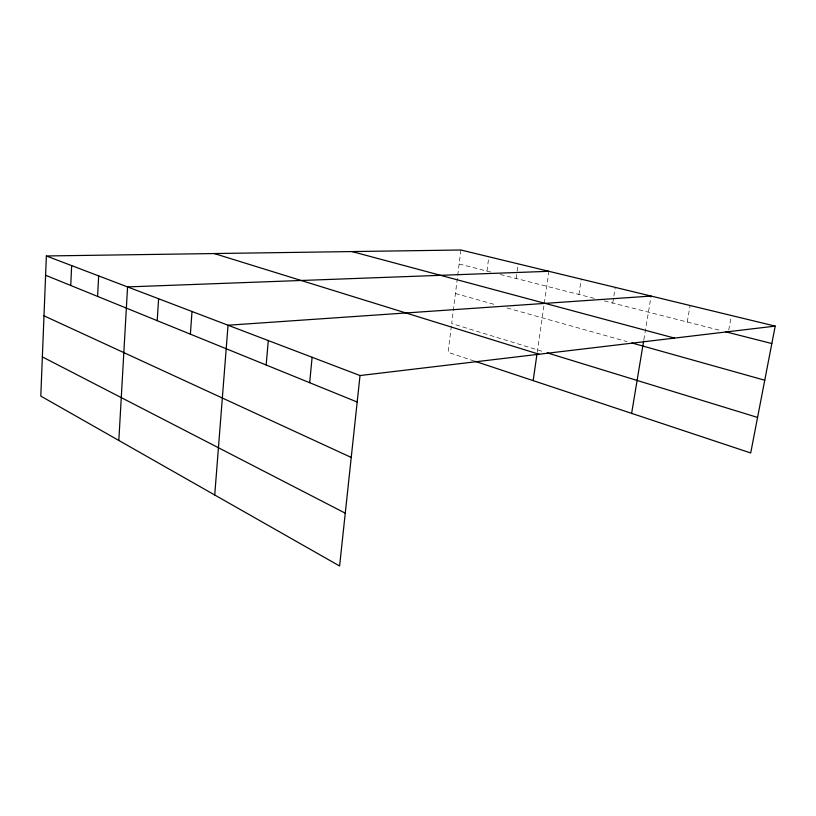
<?xml version="1.0" encoding="UTF-8"?>
<svg xmlns="http://www.w3.org/2000/svg" width="816" height="816" viewBox="0 0 816 816"><rect width="100%" height="100%" fill="white"/><g stroke="black" fill="none" stroke-linecap="round" stroke-linejoin="round"><path stroke-width="0.61" stroke-dasharray="4.08 3.06" d="M451.381 326.043L448.086 352.339L475.126 361.325M460.897 250.002L451.687 323.544L543.64 351.767M486.968 271.065L488.845 256.765M516.14 278.491L516.977 272.391M517.14 271.177L518.15 263.864M537.234 352.359L544.129 304.48M544.303 303.266L548.903 271.31M578.921 294.464L581.237 279.143M612.765 303.073L615.254 287.375M643.844 339.762L651.107 296.065M687.235 322.024L690.112 305.51M728.739 330.041L731.187 316.72M459.153 263.996L491.834 272.309M500.341 274.472L595.843 298.768M604.309 300.92L721.048 330.623M455.45 293.505L496.25 304.949M507.083 307.979L626.994 341.598"/><path stroke-width="1.22" d="M46.369 255.969L40.8 396.097L339.599 565.998L360.019 375.544L46.369 255.969L460.897 250.002L775.2 326.114L750.7 452.972L475.126 361.325M70.747 285.488L71.645 265.598M97.604 296.422L98.654 275.9M118.83 440.467L127.561 286.916L548.903 271.31M157.213 320.668L158.6 298.748M190.393 334.172L192.005 311.488M214.73 494.996L228.041 325.227L651.107 296.065M266.169 364.997L268.291 340.568M309.662 382.694L312.12 357.275M533.154 380.623L537.05 353.593M631.625 413.375L643.64 341.017M360.019 375.544L775.2 326.114M725.883 331.857L771.834 343.546M351.992 251.563L674.536 338.099M631.859 342.965L764.745 380.225M547.281 352.879L757.564 417.425M214.271 253.552L539.019 354.226M45.604 275.257L357.184 402.033M43.993 315.812L351.237 457.439M42.361 356.898L345.26 513.172"/></g></svg>
